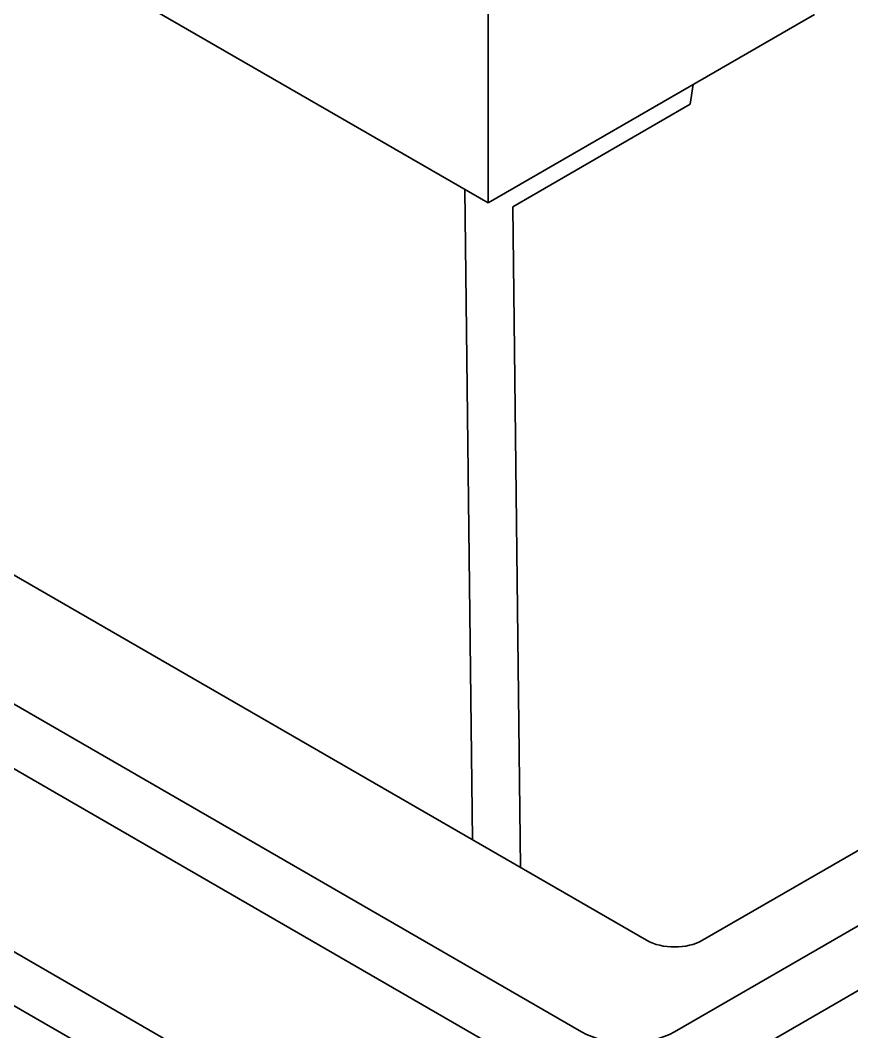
# Model space of a CAD drawing. Header units: millimetres. Extents: x -148 to 148, y -105 to 105.
# Drawn here: x 97.06 to 103.37, y -21.78 to -14.11 of the extents above; entities that cross this region are included whole.
import ezdxf

# ---------------------------------------------------------------- set-up
doc = ezdxf.new("R2010")
doc.units = ezdxf.units.MM
doc.layers.add('粗实线层', color=7, linetype='Continuous', lineweight=35)

msp = doc.modelspace()

# ---------------------------------------------------------------- linework, layer by layer
at = {"layer": '粗实线层', "color": 7, "lineweight": 35, "ltscale": 0.102062}
msp.add_line((100.6099, -15.4951), (100.6099, -11.4126), dxfattribs=at)
at = {"layer": '粗实线层', "color": 7, "lineweight": 35, "ltscale": 0.416413}
for p, q in [((116.4491, -13.4538), (102.0241, -21.7821)), ((116.6612, -13.8212), (102.2363, -22.1495))]:
    msp.add_line(p, q, dxfattribs=at)
at = {"layer": '粗实线层', "color": 7, "lineweight": 35, "ltscale": 0.081649}
msp.add_line((100.6099, -15.4951), (97.7815, -13.8621), dxfattribs=at)
at = {"layer": '粗实线层', "color": 7, "lineweight": 35, "ltscale": 0.071444}
msp.add_line((103.0848, -14.0662), (100.6099, -15.4951), dxfattribs=at)
at = {"layer": '粗实线层', "color": 7, "lineweight": 35, "ltscale": 0.003803}
msp.add_line((102.166, -14.5967), (102.1426, -14.747), dxfattribs=at)
at = {"layer": '粗实线层', "color": 7, "lineweight": 35, "ltscale": 0.038843}
msp.add_line((102.1426, -14.747), (100.797, -15.5238), dxfattribs=at)
at = {"layer": '粗实线层', "color": 7, "lineweight": 35, "ltscale": 0.293939}
msp.add_line((101.812, -21.0881), (91.6297, -15.2093), dxfattribs=at)
at = {"layer": '粗实线层', "color": 7, "lineweight": 35, "ltscale": 0.123356}
msp.add_line((100.434, -15.3925), (100.4928, -20.3264), dxfattribs=at)
at = {"layer": '粗实线层', "color": 7, "lineweight": 35, "ltscale": 0.314351}
for p, q in [((101.317, -21.7821), (90.4276, -15.4951)), ((101.1049, -22.1495), (90.2154, -15.8625))]:
    msp.add_line(p, q, dxfattribs=at)
at = {"layer": '粗实线层', "color": 7, "lineweight": 35, "ltscale": 0.125327}
msp.add_line((100.797, -15.5238), (100.8567, -20.5365), dxfattribs=at)
at = {"layer": '粗实线层', "color": 7, "lineweight": 35, "ltscale": 0.265361}
msp.add_line((91.064, -17.7404), (100.2564, -23.0476), dxfattribs=at)
at = {"layer": '粗实线层', "color": 7, "lineweight": 35, "ltscale": 0.234743}
msp.add_line((100.2564, -23.4559), (92.1246, -18.761), dxfattribs=at)
at = {"layer": '粗实线层', "color": 7, "lineweight": 35, "ltscale": 0.055113}
msp.add_line((104.1454, -19.9858), (102.2363, -21.0881), dxfattribs=at)
at = {"layer": '粗实线层', "color": 7, "lineweight": 35}
for centre, major_axis in [((102.0241, -20.9656), (0.3, 0)), ((101.6706, -21.578), (0.5, 0))]:
    msp.add_ellipse(centre, major_axis=major_axis, ratio=0.57735, start_param=3.926991, end_param=5.497787, dxfattribs=at)

doc.saveas('drawing.dxf')
